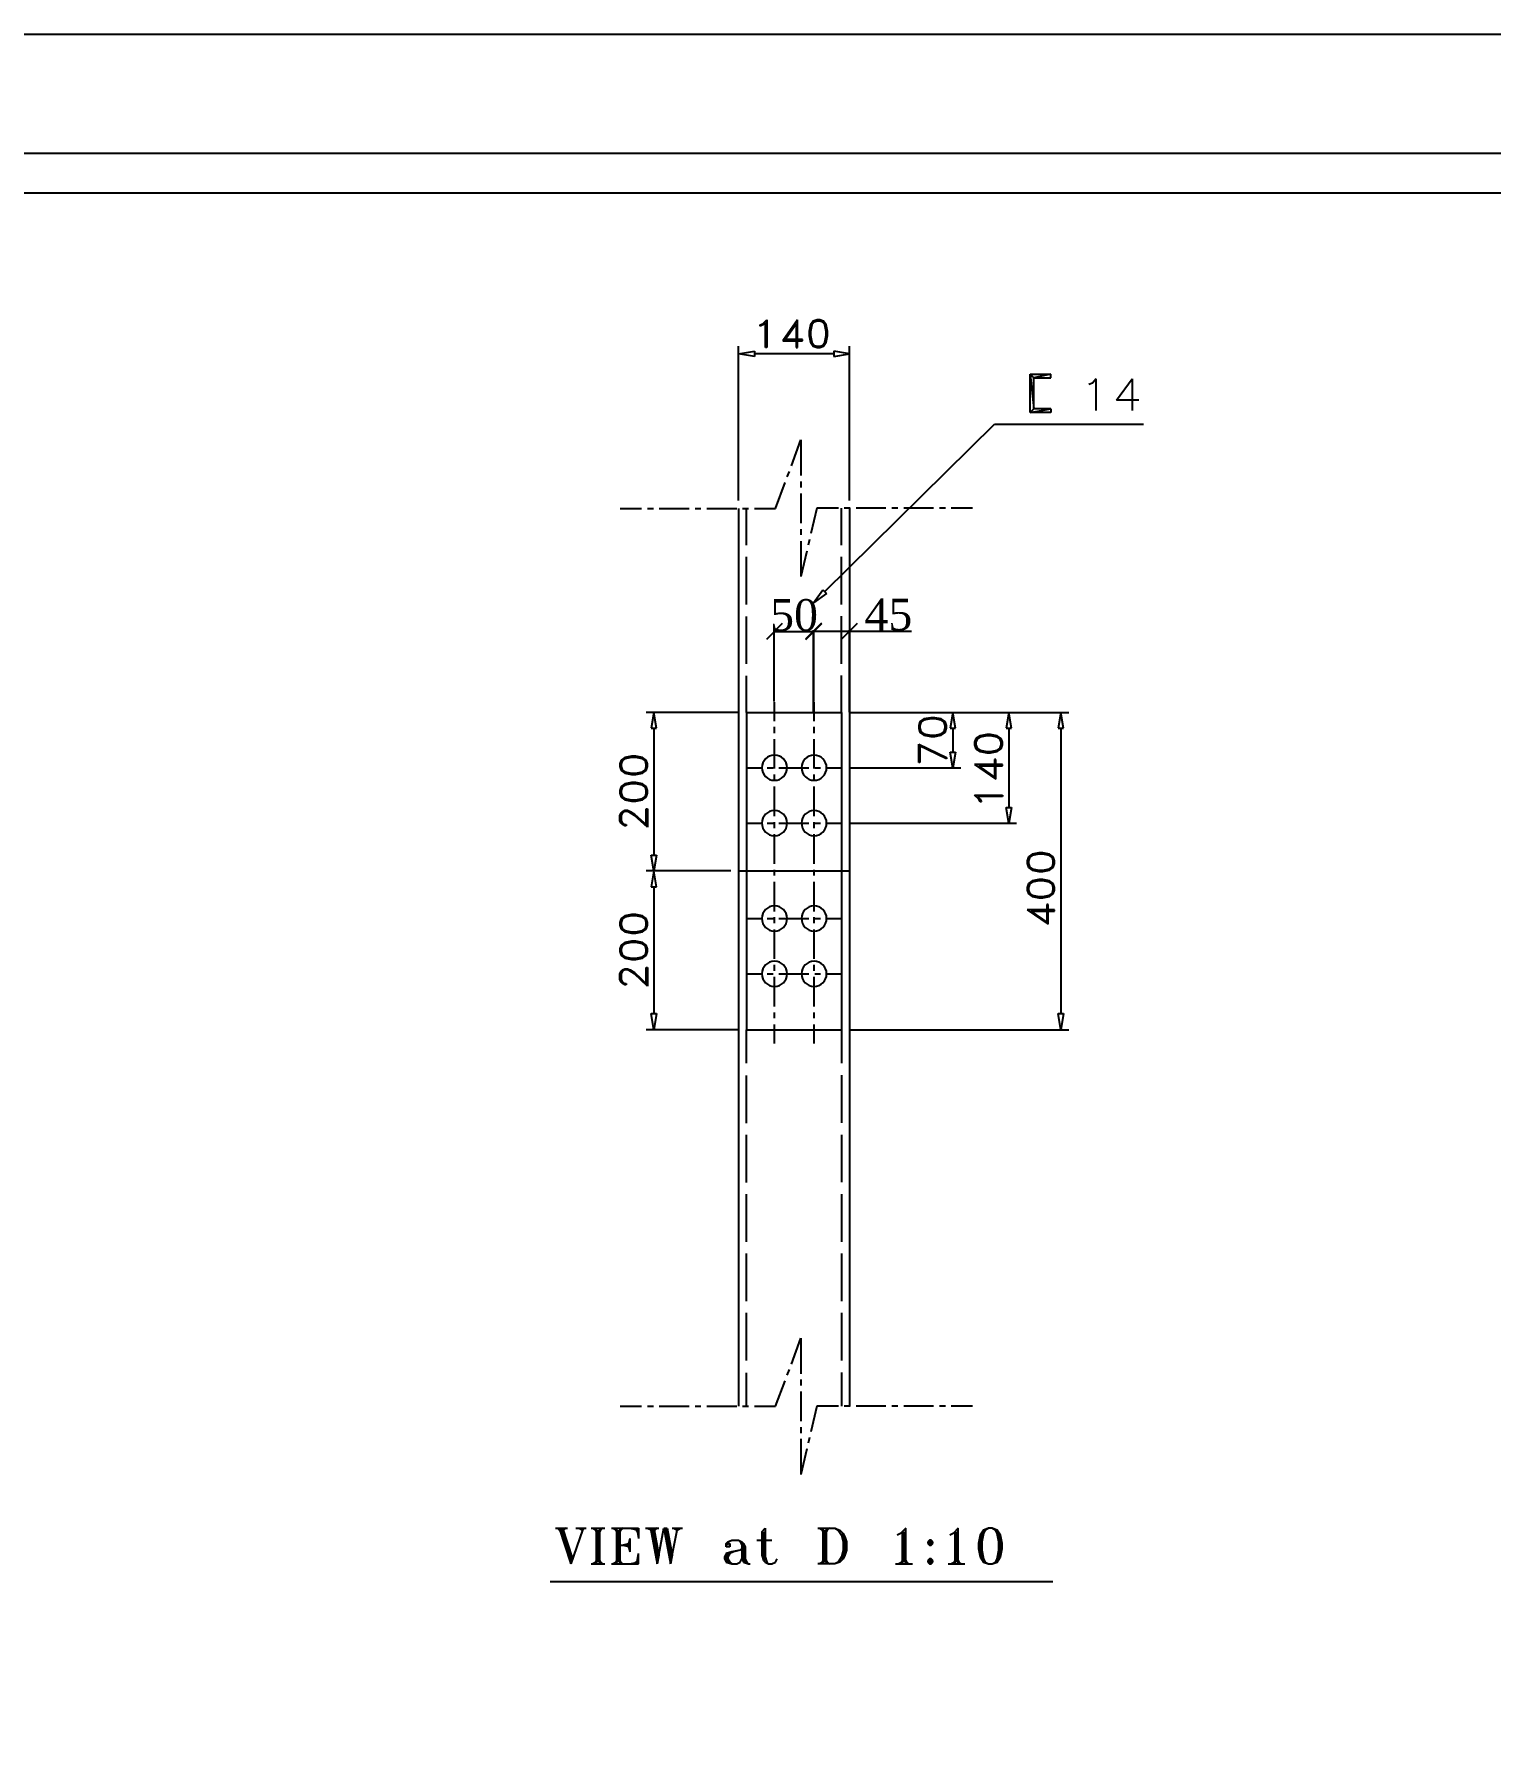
# Model space of a CAD drawing. Header units: millimetres. Extents: x -23396 to 106750, y 116 to 66281.
# Drawn here: x 63702 to 72888, y 55083 to 65901 of the extents above; entities that cross this region are included whole.
import ezdxf

# ---------------------------------------------------------------- set-up
doc = ezdxf.new("R2010")
doc.units = ezdxf.units.MM
doc.styles.add('top', font='cent.shx', dxfattribs={"height": 40})
doc.dimstyles.new('top', dxfattribs={"dimtxt": 35, "dimasz": 20, "dimexe": 1.25, "dimexo": 0.625, "dimtad": 1, "dimtxsty": 'top', "dimblk": 'OBLIQUE', "dimcen": 2.5, "dimadec": 0, "dimazin": 0, "dimtfac": 1, "dimtmove": 0, "dimatfit": 3, "dimldrblk": 'OBLIQUE', "dimfxl": 1, "dimarcsym": 0})

# ---------------------------------------------------------------- blocks, each defined once
blk = doc.blocks.new('_Oblique')
at = {"color": 0, "linetype": 'ByBlock', "lineweight": -2}
blk.add_line((-0.5, -0.5), (0.5, 0.5), dxfattribs=at)
blk = doc.blocks.new('*D166')
at = {"color": 0, "linetype": 'Continuous', "lineweight": -2, "transparency": 16777216}
for p, q in [((66054.3, 42499), (66054.3, 42588.6)), ((66054.3, 42587.4), (66104.2, 42587.4)), ((66104.2, 42499), (66104.2, 42588.6))]:
    blk.add_line(p, q, dxfattribs=at)
at = {"layer": 'Defpoints', "color": 0, "linetype": 'Continuous', "transparency": 16777216}
for p in [(66104.2, 42587.4), (66054.3, 42498.4), (66104.2, 42498.4)]:
    blk.add_point(p, dxfattribs=at)
at = {"color": 0, "linetype": 'Continuous', "lineweight": -2, "transparency": 16777216, "xscale": 20, "yscale": 20, "zscale": 20, "rotation": 180}
blk.add_blockref('_Oblique', (66054.3, 42587.4), dxfattribs=at)
at = {"color": 0, "linetype": 'Continuous', "lineweight": -2, "transparency": 16777216, "xscale": 20, "yscale": 20, "zscale": 20}
blk.add_blockref('_Oblique', (66104.2, 42587.4), dxfattribs=at)
at = {"color": 0, "linetype": 'Continuous', "transparency": 16777216, "insert": (66079.2, 42608), "char_height": 40, "attachment_point": 5, "style": 'top'}
blk.add_mtext('50', dxfattribs=at)
blk = doc.blocks.new('*D197')
at = {"color": 0, "linetype": 'Continuous', "lineweight": -2, "transparency": 16777216}
for p, q in [((1372.9, -854.8), (1372.9, -751.5)), ((1372.9, -752.7), (1418.2, -752.7)), ((1418.2, -854.8), (1418.2, -751.5)), ((1418.2, -752.7), (1496.2, -752.7))]:
    blk.add_line(p, q, dxfattribs=at)
at = {"layer": 'Defpoints', "color": 0, "linetype": 'Continuous', "transparency": 16777216}
for p in [(1418.2, -752.7), (1372.9, -855.4), (1418.2, -855.4)]:
    blk.add_point(p, dxfattribs=at)
at = {"color": 0, "linetype": 'Continuous', "lineweight": -2, "transparency": 16777216, "xscale": 20, "yscale": 20, "zscale": 20, "rotation": 180}
blk.add_blockref('_Oblique', (1372.9, -752.7), dxfattribs=at)
at = {"color": 0, "linetype": 'Continuous', "lineweight": -2, "transparency": 16777216, "xscale": 20, "yscale": 20, "zscale": 20}
blk.add_blockref('_Oblique', (1418.2, -752.7), dxfattribs=at)
at = {"color": 0, "linetype": 'Continuous', "transparency": 16777216, "insert": (1467.2, -732.1), "char_height": 40, "attachment_point": 5, "style": 'top'}
blk.add_mtext('45', dxfattribs=at)
blk = doc.blocks.new('upn st')
at = {"color": 0}
for p, q in [((200, -200), (8799.558, -200)), ((1305.556, -366.475), (1308.946, -365.205)), ((1308.946, -366.475), (1305.556, -368.165)), ((1305.556, -368.165), (1305.556, -366.475)), ((1308.946, -365.205), (1314.016, -360.125)), ((1312.336, -363.515), (1308.946, -366.475)), ((1312.336, -394.835), (1312.336, -363.515)), ((1314.016, -360.125), (1314.016, -394.835)), ((1352.546, -360.125), (1333.916, -386.795)), ((1335.606, -386.795), (1350.846, -365.205)), ((1350.846, -365.205), (1350.846, -394.835)), ((1352.546, -394.835), (1352.546, -360.125)), ((1369.056, -366.475), (1367.356, -374.945)), ((1372.446, -361.815), (1369.056, -366.475)), ((1370.746, -366.475), (1369.056, -374.945)), ((1374.136, -361.815), (1370.746, -366.475)), ((1377.516, -360.125), (1372.446, -361.815)), ((1377.516, -361.815), (1372.446, -363.515)), ((1380.906, -360.125), (1377.516, -360.125)), ((1380.906, -361.815), (1377.516, -361.815)), ((1385.556, -361.815), (1380.906, -360.125)), ((1385.556, -363.515), (1380.906, -361.815)), ((1387.256, -366.475), (1383.866, -361.815)), ((1388.946, -366.475), (1385.556, -361.815)), ((1388.946, -374.945), (1387.256, -366.475)), ((1390.646, -374.945), (1388.946, -366.475)), ((1333.916, -386.795), (1358.896, -386.795)), ((1358.896, -385.105), (1335.606, -385.105)), ((1358.896, -386.795), (1358.896, -385.105)), ((1367.356, -374.945), (1367.356, -380.025)), ((1367.356, -380.025), (1369.056, -388.485)), ((1369.056, -374.945), (1369.056, -380.025)), ((1369.056, -380.025), (1370.746, -388.485)), ((1369.056, -388.485), (1372.446, -393.145)), ((1370.746, -388.485), (1374.136, -393.145)), ((1383.866, -393.145), (1387.256, -388.485)), ((1385.556, -393.145), (1388.946, -388.485)), ((1387.256, -388.485), (1388.946, -380.025)), ((1388.946, -380.025), (1388.946, -374.945)), ((1388.946, -388.485), (1390.646, -380.025)), ((1390.646, -380.025), (1390.646, -374.945)), ((1278.036, -587.875), (1278.036, -393.145)), ((1278.036, -402.885), (1298.356, -399.495)), ((1298.356, -406.265), (1278.036, -402.885)), ((1298.356, -406.265), (1278.036, -402.885)), ((1298.356, -399.495), (1298.356, -406.265)), ((1298.356, -399.495), (1298.356, -406.265)), ((1398.266, -402.885), (1298.356, -402.885)), ((1314.016, -394.835), (1312.336, -394.835)), ((1350.846, -394.835), (1352.546, -394.835)), ((1372.446, -391.875), (1377.516, -393.145)), ((1372.446, -393.145), (1377.516, -394.835)), ((1377.516, -393.145), (1380.906, -393.145)), ((1377.516, -394.835), (1380.906, -394.835)), ((1380.906, -393.145), (1385.556, -391.875)), ((1380.906, -394.835), (1385.556, -393.145)), ((1398.266, -399.495), (1398.266, -406.265)), ((1398.266, -399.495), (1398.266, -406.265)), ((1418.166, -402.885), (1398.266, -399.495)), ((1398.266, -406.265), (1418.166, -402.885)), ((1398.266, -406.265), (1418.166, -402.885)), ((1418.166, -587.875), (1418.166, -393.145)), ((1650.566, -433.365), (1645.916, -428.705)), ((1645.916, -428.705), (1672.166, -428.705)), ((1650.566, -433.365), (1645.916, -428.705)), ((1645.916, -428.705), (1650.566, -472.305)), ((1645.916, -428.705), (1650.566, -472.305)), ((1645.916, -476.965), (1645.916, -428.705)), ((1650.566, -433.365), (1645.916, -428.705)), ((1645.916, -428.705), (1672.166, -428.705)), ((1650.566, -433.365), (1645.916, -428.705)), ((1645.916, -428.705), (1650.566, -472.305)), ((1645.916, -428.705), (1650.566, -472.305)), ((1645.916, -476.965), (1645.916, -428.705)), ((1672.166, -428.705), (1650.566, -433.365)), ((1672.166, -428.705), (1650.566, -433.365)), ((1672.166, -428.705), (1650.566, -433.365)), ((1672.166, -428.705), (1650.566, -433.365)), ((1672.166, -433.365), (1672.166, -428.705)), ((1672.166, -433.365), (1672.166, -428.705)), ((1650.566, -433.365), (1672.166, -433.365)), ((1650.566, -472.305), (1650.566, -433.365)), ((1650.566, -433.365), (1672.166, -433.365)), ((1650.566, -472.305), (1650.566, -433.365)), ((1724.656, -440.135), (1719.996, -441.825)), ((1729.316, -434.635), (1724.656, -440.135)), ((1729.316, -474.425), (1729.316, -434.635)), ((1755.136, -461.305), (1774.606, -434.635)), ((1774.606, -434.635), (1774.606, -474.425)), ((1650.566, -472.305), (1645.916, -476.965)), ((1650.566, -472.305), (1645.916, -476.965)), ((1645.916, -476.965), (1672.166, -472.305)), ((1645.916, -476.965), (1672.166, -472.305)), ((1650.566, -472.305), (1645.916, -476.965)), ((1650.566, -472.305), (1645.916, -476.965)), ((1645.916, -476.965), (1672.166, -472.305)), ((1645.916, -476.965), (1672.166, -472.305)), ((1672.166, -472.305), (1650.566, -472.305)), ((1672.166, -472.305), (1650.566, -472.305)), ((1672.166, -472.305), (1672.166, -476.965)), ((1672.166, -472.305), (1672.166, -476.965)), ((1783.066, -461.305), (1755.136, -461.305)), ((1386.826, -703.025), (1601.046, -491.785)), ((1601.046, -491.785), (1788.996, -491.785)), ((1672.166, -476.965), (1645.916, -476.965)), ((1344.926, -544.275), (1356.776, -511.675)), ((1356.776, -511.675), (1356.776, -556.555)), ((1339.426, -558.245), (1342.386, -551.475)), ((1325.026, -598.035), (1336.876, -565.445)), ((1356.776, -564.175), (1356.776, -571.795)), ((1356.776, -578.985), (1356.776, -616.665)), ((1129.026, -598.035), (1155.686, -598.035)), ((1163.306, -598.035), (1170.936, -598.035)), ((1178.126, -598.035), (1215.796, -598.035)), ((1223.416, -598.035), (1230.626, -598.035)), ((1238.246, -598.035), (1275.926, -598.035)), ((1278.036, -598.035), (1278.036, -1730.455)), ((1283.116, -598.035), (1290.736, -598.035)), ((1288.206, -644.185), (1288.206, -598.035)), ((1298.356, -598.035), (1325.026, -598.035)), ((1377.096, -597.615), (1369.476, -629.785)), ((1404.196, -597.615), (1377.096, -597.615)), ((1407.996, -644.185), (1407.996, -597.615)), ((1419.006, -597.615), (1411.386, -597.615)), ((1418.166, -597.615), (1418.166, -1730.455)), ((1463.876, -597.615), (1426.626, -597.615)), ((1479.116, -597.615), (1471.496, -597.615)), ((1523.996, -597.615), (1486.736, -597.615)), ((1539.236, -597.615), (1531.616, -597.615)), ((1573.526, -597.615), (1546.436, -597.615)), ((1356.776, -624.285), (1356.776, -631.485)), ((1356.776, -639.105), (1356.776, -683.975)), ((1367.786, -636.985), (1366.086, -644.185)), ((1288.206, -719.115), (1288.206, -658.995)), ((1364.396, -651.805), (1356.776, -683.975)), ((1407.996, -719.115), (1407.996, -658.995)), ((1372.866, -716.995), (1384.716, -700.485)), ((1372.866, -716.995), (1384.716, -700.485)), ((1389.376, -705.145), (1372.866, -716.995)), ((1389.376, -705.145), (1372.866, -716.995)), ((1384.716, -700.485), (1389.376, -705.145)), ((1288.206, -794.045), (1288.206, -734.355)), ((1407.996, -794.045), (1407.996, -733.925)), ((1288.206, -855.425), (1288.206, -809.285)), ((1407.996, -855.425), (1407.996, -808.855)), ((1323.326, -842.305), (1323.326, -866.435)), ((1373.286, -842.305), (1373.286, -866.435)), ((1278.036, -855.425), (1161.616, -855.425)), ((1171.356, -855.425), (1167.966, -875.325)), ((1174.746, -875.325), (1171.356, -855.425)), ((1174.746, -875.325), (1171.356, -855.425)), ((1288.206, -855.425), (1407.996, -855.425)), ((1288.206, -855.425), (1288.206, -1255.475)), ((1407.996, -855.425), (1407.996, -1255.475)), ((1418.166, -855.425), (1558.706, -855.425)), ((1418.166, -855.425), (1695.016, -855.425)), ((1418.166, -855.425), (1628.976, -855.425)), ((1512.136, -863.465), (1507.066, -866.855)), ((1512.136, -865.165), (1507.066, -868.545)), ((1520.606, -862.195), (1512.136, -863.465)), ((1520.606, -863.465), (1512.136, -865.165)), ((1525.676, -862.195), (1520.606, -862.195)), ((1525.676, -863.465), (1520.606, -863.465)), ((1533.726, -863.465), (1525.676, -862.195)), ((1533.726, -865.165), (1525.676, -863.465)), ((1538.816, -866.855), (1533.726, -863.465)), ((1538.816, -868.545), (1533.726, -865.165)), ((1548.546, -855.425), (1545.166, -875.325)), ((1551.936, -875.325), (1548.546, -855.425)), ((1551.936, -875.325), (1548.546, -855.425)), ((1619.246, -855.425), (1615.856, -875.325)), ((1622.626, -875.325), (1619.246, -855.425)), ((1622.626, -875.325), (1619.246, -855.425)), ((1684.856, -855.425), (1681.466, -875.325)), ((1688.246, -875.325), (1684.856, -855.425)), ((1688.246, -875.325), (1684.856, -855.425)), ((1167.966, -875.325), (1174.746, -875.325)), ((1167.966, -875.325), (1174.746, -875.325)), ((1171.356, -875.325), (1171.356, -1035.345)), ((1323.326, -873.625), (1323.326, -881.245)), ((1373.286, -873.625), (1373.286, -881.245)), ((1507.066, -866.855), (1505.796, -871.935)), ((1505.796, -871.935), (1505.796, -875.325)), ((1505.796, -875.325), (1507.066, -880.405)), ((1508.756, -866.855), (1507.066, -871.935)), ((1507.066, -871.935), (1507.066, -875.325)), ((1507.066, -875.325), (1508.756, -880.405)), ((1507.066, -878.705), (1512.136, -882.095)), ((1507.066, -880.405), (1512.136, -883.785)), ((1512.136, -882.095), (1520.606, -883.785)), ((1512.136, -883.785), (1520.606, -885.485)), ((1520.606, -883.785), (1525.676, -883.785)), ((1520.606, -885.485), (1525.676, -885.485)), ((1525.676, -883.785), (1533.726, -882.095)), ((1525.676, -885.485), (1533.726, -883.785)), ((1533.726, -882.095), (1538.816, -878.705)), ((1533.726, -883.785), (1538.816, -880.405)), ((1538.816, -871.935), (1537.116, -866.855)), ((1537.116, -880.405), (1538.816, -875.325)), ((1540.506, -871.935), (1538.816, -866.855)), ((1538.816, -875.325), (1538.816, -871.935)), ((1538.816, -880.405), (1540.506, -875.325)), ((1540.506, -875.325), (1540.506, -871.935)), ((1545.166, -875.325), (1551.936, -875.325)), ((1545.166, -875.325), (1551.936, -875.325)), ((1548.546, -875.325), (1548.546, -905.375)), ((1582.836, -884.635), (1577.756, -888.025)), ((1582.836, -886.325), (1577.756, -889.715)), ((1591.306, -882.945), (1582.836, -884.635)), ((1591.306, -884.635), (1582.836, -886.325)), ((1595.956, -882.945), (1591.306, -882.945)), ((1595.956, -884.635), (1591.306, -884.635)), ((1604.416, -884.635), (1595.956, -882.945)), ((1604.416, -886.325), (1595.956, -884.635)), ((1609.506, -888.025), (1604.416, -884.635)), ((1609.506, -889.715), (1604.416, -886.325)), ((1615.856, -875.325), (1622.626, -875.325)), ((1615.856, -875.325), (1622.626, -875.325)), ((1619.246, -875.325), (1619.246, -975.225)), ((1681.466, -875.325), (1688.246, -875.325)), ((1681.466, -875.325), (1688.246, -875.325)), ((1684.856, -875.325), (1684.856, -1235.155)), ((1323.326, -888.865), (1323.326, -926.125)), ((1373.286, -888.865), (1373.286, -926.125)), ((1505.796, -918.505), (1505.796, -895.215)), ((1505.796, -895.215), (1540.506, -912.155)), ((1540.506, -913.845), (1505.796, -896.915)), ((1507.066, -896.915), (1507.066, -918.505)), ((1545.166, -905.375), (1551.936, -905.375)), ((1545.166, -905.375), (1551.936, -905.375)), ((1548.546, -925.275), (1545.166, -905.375)), ((1551.936, -905.375), (1548.546, -925.275)), ((1551.936, -905.375), (1548.546, -925.275)), ((1577.756, -888.025), (1576.056, -892.675)), ((1576.056, -892.675), (1576.056, -896.065)), ((1576.056, -896.065), (1577.756, -901.145)), ((1579.446, -888.025), (1577.756, -892.675)), ((1577.756, -892.675), (1577.756, -896.065)), ((1577.756, -896.065), (1579.446, -901.145)), ((1577.756, -899.455), (1582.836, -902.835)), ((1577.756, -901.145), (1582.836, -904.535)), ((1582.836, -902.835), (1591.306, -904.535)), ((1582.836, -904.535), (1591.306, -906.225)), ((1591.306, -904.535), (1595.956, -904.535)), ((1591.306, -906.225), (1595.956, -906.225)), ((1595.956, -904.535), (1604.416, -902.835)), ((1595.956, -906.225), (1604.416, -904.535)), ((1604.416, -902.835), (1609.506, -899.455)), ((1604.416, -904.535), (1609.506, -901.145)), ((1609.506, -892.675), (1607.806, -888.025)), ((1607.806, -901.145), (1609.506, -896.065)), ((1611.196, -892.675), (1609.506, -888.025)), ((1609.506, -896.065), (1609.506, -892.675)), ((1609.506, -901.145), (1611.196, -896.065)), ((1611.196, -896.065), (1611.196, -892.675)), ((1130.296, -915.535), (1128.596, -920.195)), ((1128.596, -920.195), (1128.596, -923.585)), ((1128.596, -923.585), (1130.296, -928.665)), ((1134.946, -912.155), (1130.296, -915.535)), ((1134.946, -913.845), (1130.296, -916.805)), ((1131.986, -915.535), (1130.296, -920.195)), ((1130.296, -920.195), (1130.296, -923.585)), ((1130.296, -923.585), (1131.986, -928.665)), ((1130.296, -926.965), (1134.946, -930.355)), ((1130.296, -928.665), (1134.946, -932.045)), ((1143.416, -910.455), (1134.946, -912.155)), ((1143.416, -912.155), (1134.946, -913.845)), ((1148.496, -910.455), (1143.416, -910.455)), ((1148.496, -912.155), (1143.416, -912.155)), ((1156.956, -912.155), (1148.496, -910.455)), ((1156.956, -913.845), (1148.496, -912.155)), ((1161.616, -915.535), (1156.956, -912.155)), ((1161.616, -916.805), (1156.956, -913.845)), ((1156.956, -930.355), (1161.616, -926.965)), ((1156.956, -932.045), (1161.616, -928.665)), ((1161.616, -920.195), (1160.346, -915.535)), ((1160.346, -928.665), (1161.616, -923.585)), ((1163.306, -920.195), (1161.616, -915.535)), ((1161.616, -923.585), (1161.616, -920.195)), ((1161.616, -928.665), (1163.306, -923.585)), ((1163.306, -923.585), (1163.306, -920.195)), ((1288.206, -925.275), (1306.816, -925.275)), ((1314.436, -925.275), (1322.056, -925.275)), ((1329.256, -925.275), (1366.926, -925.275)), ((1374.546, -925.275), (1381.756, -925.275)), ((1389.376, -925.275), (1407.996, -925.275)), ((1418.166, -925.275), (1558.706, -925.275)), ((1507.066, -918.505), (1505.796, -918.505)), ((1540.506, -912.155), (1540.506, -913.845)), ((1611.196, -921.045), (1576.056, -921.045)), ((1576.056, -921.045), (1602.736, -939.665)), ((1602.736, -937.975), (1581.146, -922.735)), ((1581.146, -922.735), (1611.196, -922.735)), ((1602.736, -914.695), (1601.046, -914.695)), ((1601.046, -914.695), (1601.046, -937.975)), ((1602.736, -939.665), (1602.736, -914.695)), ((1611.196, -922.735), (1611.196, -921.045)), ((1130.296, -948.555), (1128.596, -953.635)), ((1134.946, -945.175), (1130.296, -948.555)), ((1134.946, -946.865), (1130.296, -950.255)), ((1131.986, -948.555), (1130.296, -953.635)), ((1134.946, -930.355), (1143.416, -932.045)), ((1134.946, -932.045), (1143.416, -933.745)), ((1143.416, -943.475), (1134.946, -945.175)), ((1143.416, -945.175), (1134.946, -946.865)), ((1143.416, -932.045), (1148.496, -932.045)), ((1143.416, -933.745), (1148.496, -933.745)), ((1148.496, -943.475), (1143.416, -943.475)), ((1148.496, -945.175), (1143.416, -945.175)), ((1148.496, -932.045), (1156.956, -930.355)), ((1148.496, -933.745), (1156.956, -932.045)), ((1156.956, -945.175), (1148.496, -943.475)), ((1156.956, -946.865), (1148.496, -945.175)), ((1161.616, -948.555), (1156.956, -945.175)), ((1161.616, -950.255), (1156.956, -946.865)), ((1161.616, -953.635), (1160.346, -948.555)), ((1163.306, -953.635), (1161.616, -948.555)), ((1323.326, -933.745), (1323.326, -941.365)), ((1323.326, -948.555), (1323.326, -986.235)), ((1373.286, -933.745), (1373.286, -941.365)), ((1373.286, -948.555), (1373.286, -986.235)), ((1128.596, -953.635), (1128.596, -957.025)), ((1128.596, -957.025), (1130.296, -962.105)), ((1130.296, -953.635), (1130.296, -957.025)), ((1130.296, -957.025), (1131.986, -962.105)), ((1130.296, -960.415), (1134.946, -963.795)), ((1130.296, -962.105), (1134.946, -965.495)), ((1134.946, -963.795), (1143.416, -965.495)), ((1134.946, -965.495), (1143.416, -967.185)), ((1143.416, -965.495), (1148.496, -965.495)), ((1143.416, -967.185), (1148.496, -967.185)), ((1148.496, -965.495), (1156.956, -963.795)), ((1148.496, -967.185), (1156.956, -965.495)), ((1156.956, -963.795), (1161.616, -960.415)), ((1156.956, -965.495), (1161.616, -962.105)), ((1160.346, -962.105), (1161.616, -957.025)), ((1161.616, -957.025), (1161.616, -953.635)), ((1161.616, -962.105), (1163.306, -957.025)), ((1163.306, -957.025), (1163.306, -953.635)), ((1581.146, -964.645), (1576.056, -959.565)), ((1576.056, -959.565), (1611.196, -959.565)), ((1611.196, -961.255), (1579.446, -961.255)), ((1579.446, -961.255), (1582.836, -964.645)), ((1582.836, -968.035), (1581.146, -964.645)), ((1582.836, -964.645), (1584.536, -968.035)), ((1584.536, -968.035), (1582.836, -968.035)), ((1611.196, -959.565), (1611.196, -961.255)), ((1128.596, -985.385), (1130.296, -982.005)), ((1128.596, -992.165), (1128.596, -985.385)), ((1130.296, -995.125), (1128.596, -992.165)), ((1130.296, -982.005), (1131.986, -980.305)), ((1131.986, -982.005), (1130.296, -985.385)), ((1130.296, -985.385), (1130.296, -992.165)), ((1130.296, -992.165), (1131.986, -995.125)), ((1131.986, -996.815), (1130.296, -995.125)), ((1131.986, -980.305), (1134.946, -978.615)), ((1134.946, -980.305), (1131.986, -982.005)), ((1131.986, -995.125), (1134.946, -996.815)), ((1134.946, -978.615), (1138.336, -978.615)), ((1138.336, -980.305), (1134.946, -980.305)), ((1138.336, -978.615), (1141.716, -980.305)), ((1141.716, -982.005), (1138.336, -980.305)), ((1141.716, -980.305), (1146.806, -983.695)), ((1146.806, -985.385), (1141.716, -982.005)), ((1146.806, -983.695), (1163.306, -998.515)), ((1163.306, -1000.205), (1146.806, -985.385)), ((1161.616, -998.515), (1161.616, -976.925)), ((1161.616, -976.925), (1163.306, -976.925)), ((1163.306, -976.925), (1163.306, -1000.205)), ((1288.206, -995.125), (1306.816, -995.125)), ((1314.436, -995.125), (1322.056, -995.125)), ((1323.326, -993.855), (1323.326, -1001.475)), ((1329.256, -995.125), (1366.926, -995.125)), ((1373.286, -993.855), (1373.286, -1001.475)), ((1374.546, -995.125), (1381.756, -995.125)), ((1389.376, -995.125), (1407.996, -995.125)), ((1418.166, -995.125), (1628.976, -995.125)), ((1615.856, -975.225), (1622.626, -975.225)), ((1615.856, -975.225), (1622.626, -975.225)), ((1619.246, -995.125), (1615.856, -975.225)), ((1622.626, -975.225), (1619.246, -995.125)), ((1622.626, -975.225), (1619.246, -995.125)), ((1134.946, -998.515), (1131.986, -996.815)), ((1134.946, -996.815), (1136.646, -996.815)), ((1136.646, -998.515), (1134.946, -998.515)), ((1136.646, -996.815), (1136.646, -998.515)), ((1323.326, -1008.675), (1323.326, -1046.345)), ((1373.286, -1008.675), (1373.286, -1046.345)), ((1167.966, -1035.345), (1174.746, -1035.345)), ((1167.966, -1035.345), (1174.746, -1035.345)), ((1171.356, -1055.235), (1167.966, -1035.345)), ((1174.746, -1035.345), (1171.356, -1055.235)), ((1174.746, -1035.345), (1171.356, -1055.235)), ((1643.796, -1037.455), (1642.096, -1042.535)), ((1648.446, -1034.075), (1643.796, -1037.455)), ((1648.446, -1035.765), (1643.796, -1039.155)), ((1645.486, -1037.455), (1643.796, -1042.535)), ((1656.926, -1032.375), (1648.446, -1034.075)), ((1656.926, -1034.075), (1648.446, -1035.765)), ((1661.996, -1032.375), (1656.926, -1032.375)), ((1661.996, -1034.075), (1656.926, -1034.075)), ((1670.466, -1034.075), (1661.996, -1032.375)), ((1670.466, -1035.765), (1661.996, -1034.075)), ((1675.126, -1037.455), (1670.466, -1034.075)), ((1675.126, -1039.155), (1670.466, -1035.765)), ((1675.126, -1042.535), (1673.846, -1037.455)), ((1676.826, -1042.535), (1675.126, -1037.455)), ((1268.306, -1055.235), (1161.616, -1055.235)), ((1268.306, -1055.235), (1161.616, -1055.235)), ((1171.356, -1055.235), (1167.966, -1075.135)), ((1174.746, -1075.135), (1171.356, -1055.235)), ((1174.746, -1075.135), (1171.356, -1055.235)), ((1278.036, -1055.235), (1418.166, -1055.235)), ((1323.326, -1053.965), (1323.326, -1061.165)), ((1373.286, -1053.965), (1373.286, -1061.165)), ((1642.096, -1042.535), (1642.096, -1045.925)), ((1642.096, -1045.925), (1643.796, -1051.005)), ((1643.796, -1042.535), (1643.796, -1045.925)), ((1643.796, -1045.925), (1645.486, -1051.005)), ((1643.796, -1049.315), (1648.446, -1052.695)), ((1643.796, -1051.005), (1648.446, -1054.395)), ((1648.446, -1052.695), (1656.926, -1054.395)), ((1648.446, -1054.395), (1656.926, -1056.085)), ((1656.926, -1054.395), (1661.996, -1054.395)), ((1656.926, -1056.085), (1661.996, -1056.085)), ((1661.996, -1054.395), (1670.466, -1052.695)), ((1661.996, -1056.085), (1670.466, -1054.395)), ((1670.466, -1052.695), (1675.126, -1049.315)), ((1670.466, -1054.395), (1675.126, -1051.005)), ((1673.846, -1051.005), (1675.126, -1045.925)), ((1675.126, -1045.925), (1675.126, -1042.535)), ((1675.126, -1051.005), (1676.826, -1045.925)), ((1676.826, -1045.925), (1676.826, -1042.535)), ((1167.966, -1075.135), (1174.746, -1075.135)), ((1167.966, -1075.135), (1174.746, -1075.135)), ((1171.356, -1075.135), (1171.356, -1235.155)), ((1323.326, -1068.785), (1323.326, -1106.465)), ((1373.286, -1068.785), (1373.286, -1106.465)), ((1643.796, -1070.905), (1642.096, -1075.985)), ((1642.096, -1075.985), (1642.096, -1079.365)), ((1642.096, -1079.365), (1643.796, -1084.025)), ((1648.446, -1067.515), (1643.796, -1070.905)), ((1648.446, -1069.205), (1643.796, -1072.595)), ((1645.486, -1070.905), (1643.796, -1075.985)), ((1643.796, -1075.985), (1643.796, -1079.365)), ((1643.796, -1079.365), (1645.486, -1084.025)), ((1656.926, -1065.825), (1648.446, -1067.515)), ((1656.926, -1067.515), (1648.446, -1069.205)), ((1661.996, -1065.825), (1656.926, -1065.825)), ((1661.996, -1067.515), (1656.926, -1067.515)), ((1670.466, -1067.515), (1661.996, -1065.825)), ((1670.466, -1069.205), (1661.996, -1067.515)), ((1675.126, -1070.905), (1670.466, -1067.515)), ((1675.126, -1072.595), (1670.466, -1069.205)), ((1675.126, -1075.985), (1673.846, -1070.905)), ((1673.846, -1084.025), (1675.126, -1079.365)), ((1676.826, -1075.985), (1675.126, -1070.905)), ((1675.126, -1079.365), (1675.126, -1075.985)), ((1675.126, -1084.025), (1676.826, -1079.365)), ((1676.826, -1079.365), (1676.826, -1075.985)), ((1643.796, -1082.755), (1648.446, -1085.715)), ((1643.796, -1084.025), (1648.446, -1087.415)), ((1648.446, -1085.715), (1656.926, -1087.415)), ((1648.446, -1087.415), (1656.926, -1089.105)), ((1656.926, -1087.415), (1661.996, -1087.415)), ((1656.926, -1089.105), (1661.996, -1089.105)), ((1661.996, -1087.415), (1670.466, -1085.715)), ((1661.996, -1089.105), (1670.466, -1087.415)), ((1668.776, -1097.575), (1667.076, -1097.575)), ((1667.076, -1097.575), (1667.076, -1120.855)), ((1668.776, -1122.545), (1668.776, -1097.575)), ((1670.466, -1085.715), (1675.126, -1082.755)), ((1670.466, -1087.415), (1675.126, -1084.025)), ((1130.296, -1115.355), (1128.596, -1120.435)), ((1128.596, -1120.435), (1128.596, -1123.815)), ((1128.596, -1123.815), (1130.296, -1128.475)), ((1134.946, -1111.965), (1130.296, -1115.355)), ((1134.946, -1113.655), (1130.296, -1117.045)), ((1131.986, -1115.355), (1130.296, -1120.435)), ((1130.296, -1120.435), (1130.296, -1123.815)), ((1130.296, -1123.815), (1131.986, -1128.475)), ((1143.416, -1110.275), (1134.946, -1111.965)), ((1143.416, -1111.965), (1134.946, -1113.655)), ((1148.496, -1110.275), (1143.416, -1110.275)), ((1148.496, -1111.965), (1143.416, -1111.965)), ((1156.956, -1111.965), (1148.496, -1110.275)), ((1156.956, -1113.655), (1148.496, -1111.965)), ((1161.616, -1115.355), (1156.956, -1111.965)), ((1161.616, -1117.045), (1156.956, -1113.655)), ((1161.616, -1120.435), (1160.346, -1115.355)), ((1160.346, -1128.475), (1161.616, -1123.815)), ((1163.306, -1120.435), (1161.616, -1115.355)), ((1161.616, -1123.815), (1161.616, -1120.435)), ((1161.616, -1128.475), (1163.306, -1123.815)), ((1163.306, -1123.815), (1163.306, -1120.435)), ((1288.206, -1115.355), (1306.816, -1115.355)), ((1314.436, -1115.355), (1322.056, -1115.355)), ((1323.326, -1113.655), (1323.326, -1121.275)), ((1329.256, -1115.355), (1366.926, -1115.355)), ((1373.286, -1113.655), (1373.286, -1121.275)), ((1374.546, -1115.355), (1381.756, -1115.355)), ((1389.376, -1115.355), (1407.996, -1115.355)), ((1676.826, -1104.345), (1642.096, -1104.345)), ((1642.096, -1104.345), (1668.776, -1122.545)), ((1668.776, -1120.855), (1647.186, -1106.035)), ((1647.186, -1106.035), (1676.826, -1106.035)), ((1676.826, -1106.035), (1676.826, -1104.345)), ((1130.296, -1126.785), (1134.946, -1130.165)), ((1130.296, -1128.475), (1134.946, -1131.865)), ((1134.946, -1145.405), (1130.296, -1148.795)), ((1134.946, -1130.165), (1143.416, -1131.865)), ((1134.946, -1131.865), (1143.416, -1133.555)), ((1143.416, -1143.715), (1134.946, -1145.405)), ((1143.416, -1145.405), (1134.946, -1147.105)), ((1143.416, -1131.865), (1148.496, -1131.865)), ((1143.416, -1133.555), (1148.496, -1133.555)), ((1148.496, -1143.715), (1143.416, -1143.715)), ((1148.496, -1145.405), (1143.416, -1145.405)), ((1148.496, -1131.865), (1156.956, -1130.165)), ((1148.496, -1133.555), (1156.956, -1131.865)), ((1156.956, -1145.405), (1148.496, -1143.715)), ((1156.956, -1147.105), (1148.496, -1145.405)), ((1156.956, -1130.165), (1161.616, -1126.785)), ((1156.956, -1131.865), (1161.616, -1128.475)), ((1161.616, -1148.795), (1156.956, -1145.405)), ((1323.326, -1128.895), (1323.326, -1166.155)), ((1373.286, -1128.895), (1373.286, -1166.155)), ((1130.296, -1148.795), (1128.596, -1153.455)), ((1128.596, -1153.455), (1128.596, -1156.835)), ((1128.596, -1156.835), (1130.296, -1161.915)), ((1134.946, -1147.105), (1130.296, -1150.485)), ((1131.986, -1148.795), (1130.296, -1153.455)), ((1130.296, -1153.455), (1130.296, -1156.835)), ((1130.296, -1156.835), (1131.986, -1161.915)), ((1130.296, -1160.225), (1134.946, -1163.615)), ((1130.296, -1161.915), (1134.946, -1165.305)), ((1134.946, -1163.615), (1143.416, -1165.305)), ((1134.946, -1165.305), (1143.416, -1166.995)), ((1143.416, -1165.305), (1148.496, -1165.305)), ((1143.416, -1166.995), (1148.496, -1166.995)), ((1148.496, -1165.305), (1156.956, -1163.615)), ((1148.496, -1166.995), (1156.956, -1165.305)), ((1161.616, -1150.485), (1156.956, -1147.105)), ((1156.956, -1163.615), (1161.616, -1160.225)), ((1156.956, -1165.305), (1161.616, -1161.915)), ((1161.616, -1153.455), (1160.346, -1148.795)), ((1160.346, -1161.915), (1161.616, -1156.835)), ((1163.306, -1153.455), (1161.616, -1148.795)), ((1161.616, -1156.835), (1161.616, -1153.455)), ((1161.616, -1161.915), (1163.306, -1156.835)), ((1163.306, -1156.835), (1163.306, -1153.455)), ((1128.596, -1185.205), (1130.296, -1181.815)), ((1128.596, -1191.975), (1128.596, -1185.205)), ((1130.296, -1181.815), (1131.986, -1180.125)), ((1131.986, -1181.815), (1130.296, -1185.205)), ((1130.296, -1185.205), (1130.296, -1191.975)), ((1131.986, -1180.125), (1134.946, -1178.855)), ((1134.946, -1180.125), (1131.986, -1181.815)), ((1134.946, -1178.855), (1138.336, -1178.855)), ((1138.336, -1180.125), (1134.946, -1180.125)), ((1138.336, -1178.855), (1141.716, -1180.125)), ((1141.716, -1181.815), (1138.336, -1180.125)), ((1141.716, -1180.125), (1146.806, -1183.505)), ((1146.806, -1185.205), (1141.716, -1181.815)), ((1146.806, -1183.505), (1163.306, -1198.745)), ((1163.306, -1200.445), (1146.806, -1185.205)), ((1161.616, -1198.745), (1161.616, -1177.155)), ((1161.616, -1177.155), (1163.306, -1177.155)), ((1163.306, -1177.155), (1163.306, -1200.445)), ((1288.206, -1185.205), (1306.816, -1185.205)), ((1314.436, -1185.205), (1322.056, -1185.205)), ((1323.326, -1173.775), (1323.326, -1181.395)), ((1323.326, -1188.585), (1323.326, -1226.265)), ((1329.256, -1185.205), (1366.926, -1185.205)), ((1373.286, -1173.775), (1373.286, -1181.395)), ((1373.286, -1188.585), (1373.286, -1226.265)), ((1374.546, -1185.205), (1381.756, -1185.205)), ((1389.376, -1185.205), (1407.996, -1185.205)), ((1130.296, -1195.365), (1128.596, -1191.975)), ((1130.296, -1191.975), (1131.986, -1195.365)), ((1131.986, -1197.055), (1130.296, -1195.365)), ((1131.986, -1195.365), (1134.946, -1197.055)), ((1134.946, -1198.745), (1131.986, -1197.055)), ((1134.946, -1197.055), (1136.646, -1197.055)), ((1136.646, -1198.745), (1134.946, -1198.745)), ((1136.646, -1197.055), (1136.646, -1198.745)), ((1167.966, -1235.155), (1174.746, -1235.155)), ((1167.966, -1235.155), (1174.746, -1235.155)), ((1171.356, -1255.475), (1167.966, -1235.155)), ((1174.746, -1235.155), (1171.356, -1255.475)), ((1174.746, -1235.155), (1171.356, -1255.475)), ((1323.326, -1233.885), (1323.326, -1241.085)), ((1323.326, -1248.705), (1323.326, -1272.835)), ((1373.286, -1233.885), (1373.286, -1241.085)), ((1373.286, -1248.705), (1373.286, -1272.835)), ((1681.466, -1235.155), (1688.246, -1235.155)), ((1681.466, -1235.155), (1688.246, -1235.155)), ((1684.856, -1255.475), (1681.466, -1235.155)), ((1688.246, -1235.155), (1684.856, -1255.475)), ((1688.246, -1235.155), (1684.856, -1255.475)), ((1278.036, -1255.475), (1161.616, -1255.475)), ((1288.206, -1297.805), (1288.206, -1255.475)), ((1288.206, -1255.475), (1407.996, -1255.475)), ((1407.996, -1255.475), (1407.996, -1297.805)), ((1418.166, -1255.475), (1695.016, -1255.475)), ((1288.206, -1373.165), (1288.206, -1313.045)), ((1407.996, -1312.625), (1407.996, -1372.735)), ((1288.206, -1448.095), (1288.206, -1387.975)), ((1407.996, -1387.975), (1407.996, -1447.665)), ((1288.206, -1523.025), (1288.206, -1462.905)), ((1407.996, -1462.905), (1407.996, -1523.025)), ((1288.206, -1597.955), (1288.206, -1537.835)), ((1407.996, -1537.835), (1407.996, -1597.955)), ((1288.206, -1672.885), (1288.206, -1612.765)), ((1407.996, -1612.765), (1407.996, -1672.885)), ((1344.926, -1677.115), (1356.776, -1644.515)), ((1356.776, -1644.515), (1356.776, -1689.395)), ((1339.426, -1691.085), (1342.386, -1683.885)), ((1288.206, -1730.455), (1288.206, -1688.125)), ((1325.026, -1730.455), (1336.876, -1698.285)), ((1356.776, -1696.585), (1356.776, -1704.205)), ((1407.996, -1687.695), (1407.996, -1730.455)), ((1129.026, -1730.455), (1155.686, -1730.455)), ((1163.306, -1730.455), (1170.936, -1730.455)), ((1178.126, -1730.455), (1215.796, -1730.455)), ((1223.416, -1730.455), (1230.626, -1730.455)), ((1238.246, -1730.455), (1275.926, -1730.455)), ((1283.116, -1730.455), (1290.736, -1730.455)), ((1298.356, -1730.455), (1325.026, -1730.455)), ((1356.776, -1711.825), (1356.776, -1749.085)), ((1377.096, -1730.455), (1369.476, -1762.625)), ((1404.196, -1730.455), (1377.096, -1730.455)), ((1419.006, -1730.455), (1411.386, -1730.455)), ((1463.876, -1730.455), (1426.626, -1730.455)), ((1479.116, -1730.455), (1471.496, -1730.455)), ((1523.996, -1730.455), (1486.736, -1730.455)), ((1539.236, -1730.455), (1531.616, -1730.455)), ((1573.526, -1730.455), (1546.436, -1730.455)), ((1356.776, -1756.705), (1356.776, -1764.325)), ((1356.776, -1771.515), (1356.776, -1816.395)), ((1367.786, -1769.825), (1366.086, -1777.025)), ((1364.396, -1784.215), (1356.776, -1816.395)), ((1047.316, -1884.125), (1062.566, -1884.125)), ((1049.856, -1884.125), (1054.086, -1888.785)), ((1051.976, -1884.125), (1066.796, -1928.995)), ((1066.796, -1922.645), (1054.086, -1884.125)), ((1056.206, -1884.125), (1068.916, -1922.645)), ((1058.336, -1884.125), (1056.206, -1888.785)), ((1060.436, -1884.125), (1056.206, -1886.665)), ((1081.606, -1886.665), (1066.796, -1928.995)), ((1073.146, -1884.125), (1085.836, -1884.125)), ((1077.376, -1884.125), (1081.606, -1886.665)), ((1081.606, -1886.665), (1083.726, -1884.125)), ((1092.186, -1884.125), (1109.556, -1884.125)), ((1094.316, -1884.125), (1098.546, -1886.665)), ((1096.416, -1884.125), (1098.546, -1888.785)), ((1098.546, -1884.125), (1098.546, -1928.995)), ((1100.666, -1886.665), (1100.666, -1926.885)), ((1102.776, -1884.125), (1102.776, -1928.995)), ((1105.326, -1884.125), (1102.776, -1888.785)), ((1107.436, -1884.125), (1102.776, -1886.665)), ((1118.016, -1884.125), (1151.886, -1884.125)), ((1120.136, -1884.125), (1124.366, -1886.665)), ((1122.246, -1884.125), (1124.366, -1888.785)), ((1124.366, -1884.125), (1124.366, -1928.995)), ((1126.486, -1886.665), (1126.486, -1926.885)), ((1128.596, -1884.125), (1128.596, -1928.995)), ((1130.716, -1884.125), (1128.596, -1888.785)), ((1132.826, -1884.125), (1128.596, -1886.665)), ((1141.306, -1903.595), (1132.826, -1905.715)), ((1141.306, -1901.485), (1137.076, -1905.715)), ((1141.306, -1897.245), (1139.186, -1905.715)), ((1141.306, -1884.125), (1151.886, -1886.665)), ((1141.306, -1897.245), (1141.306, -1914.185)), ((1145.536, -1884.125), (1151.886, -1888.785)), ((1147.656, -1884.125), (1151.886, -1890.895)), ((1149.766, -1884.125), (1151.886, -1897.245)), ((1151.886, -1884.125), (1151.886, -1897.245)), ((1160.776, -1884.125), (1177.706, -1884.125)), ((1162.886, -1884.125), (1169.236, -1886.665)), ((1165.006, -1884.125), (1169.236, -1888.785)), ((1167.126, -1884.125), (1175.586, -1928.995)), ((1175.586, -1918.415), (1169.236, -1884.125)), ((1171.356, -1884.125), (1177.706, -1918.415)), ((1173.466, -1884.125), (1171.356, -1888.785)), ((1175.586, -1884.125), (1171.356, -1886.665)), ((1177.706, -1918.415), (1184.046, -1884.125)), ((1184.046, -1884.125), (1192.526, -1928.995)), ((1184.046, -1884.125), (1188.296, -1884.125)), ((1192.526, -1918.415), (1186.176, -1884.125)), ((1188.296, -1884.125), (1194.636, -1918.415)), ((1194.636, -1884.125), (1207.336, -1884.125)), ((1194.636, -1918.415), (1200.986, -1886.665)), ((1196.756, -1884.125), (1200.986, -1886.665)), ((1200.986, -1886.665), (1205.216, -1884.125)), ((1262.796, -1903.595), (1264.916, -1901.485)), ((1262.796, -1907.835), (1262.796, -1903.595)), ((1264.916, -1901.485), (1269.566, -1899.365)), ((1264.916, -1905.715), (1264.916, -1903.595)), ((1264.916, -1903.595), (1267.446, -1903.595)), ((1267.446, -1903.595), (1267.446, -1907.835)), ((1269.566, -1899.365), (1278.036, -1899.365)), ((1278.036, -1899.365), (1282.266, -1901.485)), ((1278.036, -1899.365), (1280.156, -1901.485)), ((1280.156, -1901.485), (1282.266, -1905.715)), ((1282.266, -1901.485), (1284.386, -1903.595)), ((1282.266, -1903.595), (1284.386, -1907.835)), ((1284.386, -1903.595), (1286.506, -1907.835)), ((1301.316, -1899.365), (1320.366, -1899.365)), ((1307.676, -1888.785), (1311.906, -1884.125)), ((1307.676, -1888.785), (1307.676, -1918.415)), ((1309.786, -1888.785), (1309.786, -1920.535)), ((1311.906, -1884.125), (1311.906, -1920.535)), ((1378.366, -1884.125), (1399.536, -1884.125)), ((1380.486, -1884.125), (1384.716, -1886.665)), ((1382.596, -1884.125), (1384.716, -1888.785)), ((1384.716, -1884.125), (1384.716, -1928.995)), ((1386.826, -1886.665), (1386.826, -1926.885)), ((1388.946, -1884.125), (1388.946, -1928.995)), ((1391.076, -1884.125), (1388.946, -1888.785)), ((1393.186, -1884.125), (1388.946, -1886.665)), ((1399.536, -1884.125), (1405.886, -1886.665)), ((1399.536, -1884.125), (1403.766, -1886.665)), ((1403.766, -1886.665), (1407.996, -1893.015)), ((1405.886, -1886.665), (1410.116, -1890.895)), ((1407.996, -1890.895), (1410.116, -1895.135)), ((1407.996, -1893.015), (1410.116, -1901.485)), ((1410.116, -1890.895), (1412.236, -1895.135)), ((1410.116, -1895.135), (1412.236, -1901.485)), ((1410.116, -1901.485), (1410.116, -1912.065)), ((1412.236, -1895.135), (1414.346, -1901.485)), ((1412.236, -1901.485), (1412.236, -1912.065)), ((1414.346, -1901.485), (1414.346, -1912.065)), ((1482.506, -1890.895), (1478.276, -1893.015)), ((1489.286, -1884.125), (1482.506, -1890.895)), ((1484.626, -1888.785), (1484.626, -1928.995)), ((1487.166, -1888.785), (1487.166, -1926.885)), ((1489.286, -1928.995), (1489.286, -1884.125)), ((1518.916, -1899.365), (1516.796, -1901.485)), ((1516.796, -1901.485), (1516.796, -1903.595)), ((1516.796, -1903.595), (1518.916, -1905.715)), ((1521.036, -1899.365), (1518.916, -1899.365)), ((1518.916, -1901.485), (1518.916, -1903.595)), ((1521.036, -1901.485), (1518.916, -1901.485)), ((1518.916, -1903.595), (1521.036, -1903.595)), ((1523.146, -1901.485), (1521.036, -1899.365)), ((1521.036, -1903.595), (1521.036, -1901.485)), ((1521.036, -1905.715), (1523.146, -1903.595)), ((1523.146, -1903.595), (1523.146, -1901.485)), ((1548.966, -1890.895), (1544.736, -1893.015)), ((1555.316, -1884.125), (1548.966, -1890.895)), ((1551.086, -1888.785), (1551.086, -1928.995)), ((1553.196, -1888.785), (1553.196, -1926.885)), ((1555.316, -1928.995), (1555.316, -1884.125)), ((1582.836, -1893.015), (1580.716, -1903.595)), ((1580.716, -1903.595), (1580.716, -1909.945)), ((1587.066, -1886.665), (1582.836, -1893.015)), ((1584.946, -1893.015), (1582.836, -1901.485)), ((1582.836, -1901.485), (1582.836, -1912.065)), ((1587.066, -1888.785), (1584.946, -1893.015)), ((1587.066, -1890.895), (1584.946, -1901.485)), ((1584.946, -1901.485), (1584.946, -1912.065)), ((1593.426, -1884.125), (1587.066, -1886.665)), ((1589.176, -1886.665), (1587.066, -1890.895)), ((1593.426, -1884.125), (1589.176, -1886.665)), ((1598.086, -1884.125), (1593.426, -1884.125)), ((1604.416, -1886.665), (1598.086, -1884.125)), ((1602.316, -1886.665), (1598.086, -1884.125)), ((1604.416, -1890.895), (1602.316, -1886.665)), ((1608.666, -1893.015), (1604.416, -1886.665)), ((1606.546, -1893.015), (1604.416, -1888.785)), ((1606.546, -1901.485), (1604.416, -1890.895)), ((1608.666, -1901.485), (1606.546, -1893.015)), ((1606.546, -1912.065), (1606.546, -1901.485)), ((1610.776, -1903.595), (1608.666, -1893.015)), ((1608.666, -1912.065), (1608.666, -1901.485)), ((1610.776, -1909.945), (1610.776, -1903.595)), ((1066.796, -1928.995), (1066.796, -1922.645)), ((1098.546, -1924.765), (1096.416, -1928.995)), ((1102.776, -1924.765), (1105.326, -1928.995)), ((1124.366, -1924.765), (1122.246, -1928.995)), ((1128.596, -1905.715), (1141.306, -1905.715)), ((1128.596, -1924.765), (1130.716, -1928.995)), ((1132.826, -1905.715), (1141.306, -1907.835)), ((1137.076, -1905.715), (1141.306, -1909.945)), ((1139.186, -1905.715), (1141.306, -1914.185)), ((1145.536, -1928.995), (1151.886, -1924.765)), ((1147.656, -1928.995), (1151.886, -1922.645)), ((1149.766, -1928.995), (1151.886, -1916.295)), ((1151.886, -1928.995), (1151.886, -1916.295)), ((1175.586, -1928.995), (1175.586, -1918.415)), ((1177.706, -1918.415), (1175.586, -1928.995)), ((1192.526, -1928.995), (1192.526, -1918.415)), ((1194.636, -1918.415), (1192.526, -1928.995)), ((1262.796, -1916.295), (1260.686, -1920.535)), ((1260.686, -1920.535), (1260.686, -1922.645)), ((1260.686, -1922.645), (1262.796, -1926.885)), ((1267.446, -1907.835), (1262.796, -1907.835)), ((1269.566, -1914.185), (1262.796, -1916.295)), ((1264.916, -1916.295), (1262.796, -1920.535)), ((1262.796, -1920.535), (1262.796, -1922.645)), ((1262.796, -1922.645), (1264.916, -1926.885)), ((1267.446, -1916.295), (1264.916, -1920.535)), ((1264.916, -1920.535), (1264.916, -1922.645)), ((1264.916, -1922.645), (1267.446, -1926.885)), ((1271.676, -1914.185), (1267.446, -1916.295)), ((1280.156, -1912.065), (1269.566, -1914.185)), ((1280.156, -1912.065), (1271.676, -1914.185)), ((1282.266, -1909.945), (1280.156, -1912.065)), ((1280.156, -1926.885), (1282.266, -1922.645)), ((1282.266, -1905.715), (1282.266, -1922.645)), ((1282.266, -1922.645), (1284.386, -1926.885)), ((1284.386, -1907.835), (1284.386, -1922.645)), ((1284.386, -1922.645), (1286.506, -1926.885)), ((1286.506, -1907.835), (1286.506, -1922.645)), ((1286.506, -1922.645), (1288.616, -1926.885)), ((1307.676, -1918.415), (1309.786, -1924.765)), ((1309.786, -1920.535), (1311.906, -1924.765)), ((1309.786, -1924.765), (1311.906, -1926.885)), ((1311.906, -1920.535), (1314.016, -1926.885)), ((1325.026, -1926.885), (1327.146, -1922.645)), ((1384.716, -1924.765), (1382.596, -1928.995)), ((1388.946, -1924.765), (1391.076, -1928.995)), ((1407.996, -1920.535), (1403.766, -1926.885)), ((1410.116, -1922.645), (1405.886, -1926.885)), ((1410.116, -1912.065), (1407.996, -1920.535)), ((1410.116, -1918.415), (1407.996, -1922.645)), ((1412.236, -1912.065), (1410.116, -1918.415)), ((1412.236, -1918.415), (1410.116, -1922.645)), ((1414.346, -1912.065), (1412.236, -1918.415)), ((1484.626, -1924.765), (1482.506, -1928.995)), ((1489.286, -1924.765), (1491.396, -1928.995)), ((1518.916, -1922.645), (1516.796, -1924.765)), ((1516.796, -1924.765), (1516.796, -1926.885)), ((1518.916, -1905.715), (1521.036, -1905.715)), ((1521.036, -1922.645), (1518.916, -1922.645)), ((1518.916, -1924.765), (1518.916, -1926.885)), ((1521.036, -1924.765), (1518.916, -1924.765)), ((1523.146, -1924.765), (1521.036, -1922.645)), ((1521.036, -1926.885), (1521.036, -1924.765)), ((1523.146, -1926.885), (1523.146, -1924.765)), ((1551.086, -1924.765), (1548.966, -1928.995)), ((1555.316, -1924.765), (1557.426, -1928.995)), ((1580.716, -1909.945), (1582.836, -1920.535)), ((1582.836, -1912.065), (1584.946, -1920.535)), ((1582.836, -1920.535), (1587.066, -1926.885)), ((1584.946, -1912.065), (1587.066, -1922.645)), ((1584.946, -1920.535), (1587.066, -1924.765)), ((1587.066, -1922.645), (1589.176, -1926.885)), ((1602.316, -1926.885), (1604.416, -1922.645)), ((1604.416, -1922.645), (1606.546, -1912.065)), ((1604.416, -1926.885), (1608.666, -1920.535)), ((1604.416, -1924.765), (1606.546, -1920.535)), ((1606.546, -1920.535), (1608.666, -1912.065)), ((1608.666, -1920.535), (1610.776, -1909.945)), ((1092.186, -1928.995), (1109.556, -1928.995)), ((1098.546, -1926.885), (1094.316, -1928.995)), ((1102.776, -1926.885), (1107.436, -1928.995)), ((1118.016, -1928.995), (1151.886, -1928.995)), ((1124.366, -1926.885), (1120.136, -1928.995)), ((1128.596, -1926.885), (1132.826, -1928.995)), ((1141.306, -1928.995), (1151.886, -1926.885)), ((1262.796, -1926.885), (1269.566, -1928.995)), ((1267.446, -1926.885), (1269.566, -1928.995)), ((1269.566, -1928.995), (1275.926, -1928.995)), ((1275.926, -1928.995), (1280.156, -1926.885)), ((1284.386, -1926.885), (1290.736, -1928.995)), ((1288.616, -1926.885), (1290.736, -1928.995)), ((1290.736, -1928.995), (1292.846, -1928.995)), ((1311.906, -1926.885), (1316.136, -1928.995)), ((1314.016, -1926.885), (1316.136, -1928.995)), ((1316.136, -1928.995), (1320.366, -1928.995)), ((1320.366, -1928.995), (1325.026, -1926.885)), ((1399.536, -1928.995), (1378.366, -1928.995)), ((1384.716, -1926.885), (1380.486, -1928.995)), ((1388.946, -1926.885), (1393.186, -1928.995)), ((1405.886, -1926.885), (1399.536, -1928.995)), ((1403.766, -1926.885), (1399.536, -1928.995)), ((1476.156, -1928.995), (1497.746, -1928.995)), ((1484.626, -1926.885), (1480.386, -1928.995)), ((1489.286, -1926.885), (1493.516, -1928.995)), ((1516.796, -1926.885), (1518.916, -1928.995)), ((1518.916, -1926.885), (1521.036, -1926.885)), ((1518.916, -1928.995), (1521.036, -1928.995)), ((1521.036, -1928.995), (1523.146, -1926.885)), ((1542.616, -1928.995), (1563.786, -1928.995)), ((1551.086, -1926.885), (1546.846, -1928.995)), ((1555.316, -1926.885), (1559.556, -1928.995)), ((1587.066, -1926.885), (1593.426, -1928.995)), ((1589.176, -1926.885), (1593.426, -1928.995)), ((1593.426, -1928.995), (1598.086, -1928.995)), ((1598.086, -1928.995), (1604.416, -1926.885)), ((1598.086, -1928.995), (1602.316, -1926.885)), ((1040.546, -1951.435), (1674.696, -1951.435))]:
    blk.add_line(p, q, dxfattribs=at)
at = {"linetype": 'Continuous'}
for points in [[(0, 0), (8999.558, 0), (8999.558, -6399.87), (0, -6399.87)], [(150, -150), (8849.558, -150), (8849.558, -6249.87), (150, -6249.87)], [(200, -200), (8799.558, -200), (8799.558, -6199.87), (200, -6199.87)]]:
    blk.add_lwpolyline(points, close=True, dxfattribs=at)
at = {"color": 0}
for points in [[(1323.546, -909.185), (1314.786, -909.185), (1307.676, -916.285), (1307.676, -925.065)], [(1307.676, -925.065), (1307.676, -933.845), (1314.786, -940.935), (1323.546, -940.935)], [(1339.426, -925.065), (1339.426, -916.285), (1332.316, -909.185), (1323.546, -909.185)], [(1323.546, -940.935), (1332.316, -940.935), (1339.426, -933.845), (1339.426, -925.065)], [(1373.496, -909.185), (1364.726, -909.185), (1357.626, -916.285), (1357.626, -925.065)], [(1357.626, -925.065), (1357.626, -933.845), (1364.726, -940.935), (1373.496, -940.935)], [(1389.376, -925.065), (1389.376, -916.285), (1382.266, -909.185), (1373.496, -909.185)], [(1373.496, -940.935), (1382.266, -940.935), (1389.376, -933.845), (1389.376, -925.065)], [(1323.546, -979.035), (1314.786, -979.035), (1307.676, -986.135), (1307.676, -994.915)], [(1307.676, -994.915), (1307.676, -1003.695), (1314.786, -1010.785), (1323.546, -1010.785)], [(1339.426, -994.915), (1339.426, -986.135), (1332.316, -979.035), (1323.546, -979.035)], [(1323.546, -1010.785), (1332.316, -1010.785), (1339.426, -1003.695), (1339.426, -994.915)], [(1373.496, -979.035), (1364.726, -979.035), (1357.626, -986.135), (1357.626, -994.915)], [(1357.626, -994.915), (1357.626, -1003.695), (1364.726, -1010.785), (1373.496, -1010.785)], [(1389.376, -994.915), (1389.376, -986.135), (1382.266, -979.035), (1373.496, -979.035)], [(1373.496, -1010.785), (1382.266, -1010.785), (1389.376, -1003.695), (1389.376, -994.915)], [(1323.546, -1099.265), (1314.786, -1099.265), (1307.676, -1106.355), (1307.676, -1115.145)], [(1339.426, -1115.145), (1339.426, -1106.355), (1332.316, -1099.265), (1323.546, -1099.265)], [(1373.496, -1099.265), (1364.726, -1099.265), (1357.626, -1106.355), (1357.626, -1115.145)], [(1389.376, -1115.145), (1389.376, -1106.355), (1382.266, -1099.265), (1373.496, -1099.265)], [(1307.676, -1115.145), (1307.676, -1123.925), (1314.786, -1131.015), (1323.546, -1131.015)], [(1323.546, -1131.015), (1332.316, -1131.015), (1339.426, -1123.925), (1339.426, -1115.145)], [(1357.626, -1115.145), (1357.626, -1123.925), (1364.726, -1131.015), (1373.496, -1131.015)], [(1373.496, -1131.015), (1382.266, -1131.015), (1389.376, -1123.925), (1389.376, -1115.145)], [(1323.546, -1169.115), (1314.786, -1169.115), (1307.676, -1176.205), (1307.676, -1184.995)], [(1307.676, -1184.995), (1307.676, -1193.775), (1314.786, -1200.865), (1323.546, -1200.865)], [(1339.426, -1184.995), (1339.426, -1176.205), (1332.316, -1169.115), (1323.546, -1169.115)], [(1323.546, -1200.865), (1332.316, -1200.865), (1339.426, -1193.775), (1339.426, -1184.995)], [(1373.496, -1169.115), (1364.726, -1169.115), (1357.626, -1176.205), (1357.626, -1184.995)], [(1357.626, -1184.995), (1357.626, -1193.775), (1364.726, -1200.865), (1373.496, -1200.865)], [(1389.376, -1184.995), (1389.376, -1176.205), (1382.266, -1169.115), (1373.496, -1169.115)], [(1373.496, -1200.865), (1382.266, -1200.865), (1389.376, -1193.775), (1389.376, -1184.995)]]:
    blk.add_open_spline(points, degree=3, dxfattribs=at)
at = {"linetype": 'Continuous'}
dim = blk.add_linear_dim(base=(1373.286, -753.358), p1=(1323.326, -842.305), p2=(1373.286, -842.305), text='50', dimstyle='top', dxfattribs=at)
dim.commit()
dim.dimension.update_dxf_attribs({"geometry": '*D166', "text_midpoint": (1348.306, -753.358), "dimtype": 128, "insert": (-64730.935, -43340.72)})
dim = blk.add_linear_dim(base=(1418.166, -752.733), p1=(1372.876, -855.425), p2=(1418.166, -855.425), angle=180, text='45', dimstyle='top', dxfattribs=at)
dim.commit()
dim.dimension.update_dxf_attribs({"geometry": '*D197', "text_midpoint": (1467.191, -732.108)})

msp = doc.modelspace()

# ---------------------------------------------------------------- block references
at = {"xscale": 5, "yscale": 5, "zscale": 5}
msp.add_blockref('upn st', (61752.657, 65900.837), dxfattribs=at)

doc.saveas('drawing.dxf')
